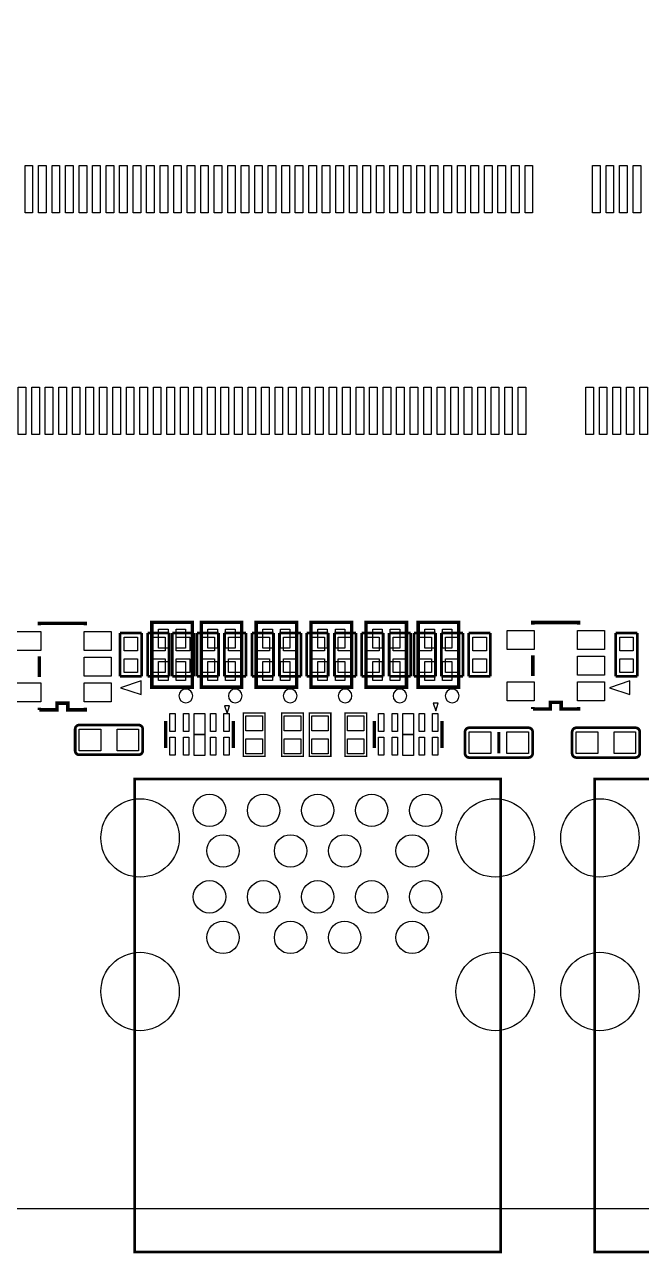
# Model space of a CAD drawing. Extents: x 0 to 100, y -83 to 0.
# Drawn here: x 31.73 to 54.55, y -80.67 to -35.21 of the extents above; entities that cross this region are included whole.
import ezdxf

# ---------------------------------------------------------------- set-up
doc = ezdxf.new("R2010")
doc.units = 0
doc.header["$MEASUREMENT"] = 0
for name, color, linetype in [('BG_OUTLINE', 5, 'CONTINUOUS'), ('PG_SILK-TOP', 253, 'CONTINUOUS'), ('PG_SILKSCREEN_TOP', 253, 'CONTINUOUS'), ('PIN_TOP', 92, 'CONTINUOUS')]:
    doc.layers.add(name, color=color, linetype=linetype)

msp = doc.modelspace()

# ---------------------------------------------------------------- linework, layer by layer
at = {"layer": 'BG_OUTLINE'}
msp.add_lwpolyline([(99.418648, -0.005842), (0.61849, -0.005842, 0.414214), (0.018542, -0.60579), (0.018542, -78.405736, 0.414214), (0.61849, -79.005684), (99.418648, -79.005684, 0.414214), (100.018596, -78.405736), (100.018596, -0.60579, 0.414214)], format="xyb", close=True, dxfattribs=at)
at = {"layer": 'PG_SILK-TOP'}
for points, const_width in [([(37.935662, -59.721496), (36.435538, -59.721496), (36.435538, -57.321704), (37.935662, -57.321704), (37.935662, -59.721496)], 0.127), ([(39.764462, -59.721496), (38.264338, -59.721496), (38.264338, -57.321704), (39.764462, -57.321704), (39.764462, -59.721496)], 0.127), ([(41.796462, -59.721496), (40.296338, -59.721496), (40.296338, -57.321704), (41.796462, -57.321704), (41.796462, -59.721496)], 0.127), ([(43.828462, -59.721496), (42.328338, -59.721496), (42.328338, -57.321704), (43.828462, -57.321704), (43.828462, -59.721496)], 0.127), ([(45.860462, -59.721496), (44.360338, -59.721496), (44.360338, -57.321704), (45.860462, -57.321704), (45.860462, -59.721496)], 0.127), ([(47.790862, -59.721496), (46.290738, -59.721496), (46.290738, -57.321704), (47.790862, -57.321704), (47.790862, -59.721496)], 0.127), ([(50.534316, -57.404), (50.534316, -57.328054), (52.234084, -57.328054), (52.234084, -57.404)], 0.127), ([(32.277558, -57.435496), (32.277558, -57.35955), (33.977326, -57.35955), (33.977326, -57.435496)], 0.127), ([(35.26155, -57.7215), (36.06165, -57.7215)], 0.100076), ([(35.26155, -59.3217), (35.26155, -57.7215)], 0.100076), ([(36.06165, -57.7215), (36.06165, -59.3217)], 0.100076), ([(36.27755, -59.3217), (36.27755, -57.7215)], 0.100076), ([(36.27755, -57.7215), (37.07765, -57.7215)], 0.100076), ([(37.07765, -57.7215), (37.07765, -59.3217)], 0.100076), ([(37.19195, -59.3217), (37.19195, -57.7215)], 0.100076), ([(37.19195, -57.7215), (37.99205, -57.7215)], 0.100076), ([(37.99205, -57.7215), (37.99205, -59.3217)], 0.100076), ([(38.10635, -59.3217), (38.10635, -57.7215)], 0.100076), ([(38.10635, -57.7215), (38.90645, -57.7215)], 0.100076), ([(38.90645, -57.7215), (38.90645, -59.3217)], 0.100076), ([(39.12235, -59.3217), (39.12235, -57.7215)], 0.100076), ([(39.12235, -57.7215), (39.92245, -57.7215)], 0.100076), ([(39.92245, -57.7215), (39.92245, -59.3217)], 0.100076), ([(40.13835, -59.3217), (40.13835, -57.7215)], 0.100076), ([(40.13835, -57.7215), (40.93845, -57.7215)], 0.100076), ([(40.93845, -57.7215), (40.93845, -59.3217)], 0.100076), ([(41.15435, -59.3217), (41.15435, -57.7215)], 0.100076), ([(41.15435, -57.7215), (41.95445, -57.7215)], 0.100076), ([(41.95445, -57.7215), (41.95445, -59.3217)], 0.100076), ([(42.17035, -59.3217), (42.17035, -57.7215)], 0.100076), ([(42.17035, -57.7215), (42.97045, -57.7215)], 0.100076), ([(42.97045, -57.7215), (42.97045, -59.3217)], 0.100076), ([(43.18635, -59.3217), (43.18635, -57.7215)], 0.100076), ([(43.18635, -57.7215), (43.98645, -57.7215)], 0.100076), ([(43.98645, -57.7215), (43.98645, -59.3217)], 0.100076), ([(44.20235, -59.3217), (44.20235, -57.7215)], 0.100076), ([(44.20235, -57.7215), (45.00245, -57.7215)], 0.100076), ([(45.00245, -57.7215), (45.00245, -59.3217)], 0.100076), ([(45.21835, -59.3217), (45.21835, -57.7215)], 0.100076), ([(45.21835, -57.7215), (46.01845, -57.7215)], 0.100076), ([(46.01845, -57.7215), (46.01845, -59.3217)], 0.100076), ([(46.13275, -59.3217), (46.13275, -57.7215)], 0.100076), ([(46.13275, -57.7215), (46.93285, -57.7215)], 0.100076), ([(46.93285, -57.7215), (46.93285, -59.3217)], 0.100076), ([(47.14875, -59.3217), (47.14875, -57.7215)], 0.100076), ([(47.14875, -57.7215), (47.94885, -57.7215)], 0.100076), ([(47.94885, -57.7215), (47.94885, -59.3217)], 0.100076), ([(48.16475, -59.3217), (48.16475, -57.7215)], 0.100076), ([(48.16475, -57.7215), (48.96485, -57.7215)], 0.100076), ([(48.96485, -57.7215), (48.96485, -59.3217)], 0.100076), ([(53.60035, -57.7215), (54.40045, -57.7215)], 0.100076), ([(53.60035, -59.3217), (53.60035, -57.7215)], 0.100076), ([(54.40045, -57.7215), (54.40045, -59.3217)], 0.100076), ([(32.277558, -59.340496), (32.277558, -58.578496)], 0.127), ([(50.534316, -59.309), (50.534316, -58.547)], 0.127), ([(36.06165, -59.3217), (35.26155, -59.3217)], 0.100076), ([(37.07765, -59.3217), (36.27755, -59.3217)], 0.100076), ([(37.99205, -59.3217), (37.19195, -59.3217)], 0.100076), ([(38.90645, -59.3217), (38.10635, -59.3217)], 0.100076), ([(39.92245, -59.3217), (39.12235, -59.3217)], 0.100076), ([(40.93845, -59.3217), (40.13835, -59.3217)], 0.100076), ([(41.95445, -59.3217), (41.15435, -59.3217)], 0.100076), ([(42.97045, -59.3217), (42.17035, -59.3217)], 0.100076), ([(43.98645, -59.3217), (43.18635, -59.3217)], 0.100076), ([(45.00245, -59.3217), (44.20235, -59.3217)], 0.100076), ([(46.01845, -59.3217), (45.21835, -59.3217)], 0.100076), ([(46.93285, -59.3217), (46.13275, -59.3217)], 0.100076), ([(47.94885, -59.3217), (47.14875, -59.3217)], 0.100076), ([(48.96485, -59.3217), (48.16475, -59.3217)], 0.100076), ([(54.40045, -59.3217), (53.60035, -59.3217)], 0.100076), ([(33.977326, -60.483496), (33.977326, -60.559442), (33.32734, -60.559442), (33.32734, -60.310522), (32.927544, -60.310522), (32.927544, -60.559442), (32.277558, -60.559442)], 0.127), ([(32.277558, -60.559442), (32.277558, -60.483496)], 0.127), ([(52.234084, -60.452), (52.234084, -60.527946), (51.584098, -60.527946), (51.584098, -60.279026), (51.184302, -60.279026), (51.184302, -60.527946), (50.534316, -60.527946)], 0.127), ([(50.534316, -60.527946), (50.534316, -60.452)], 0.127), ([(36.951666, -61.968126), (36.951666, -60.968128)], 0.127), ([(39.451534, -61.968126), (39.451534, -60.968128)], 0.127), ([(39.821104, -60.680346), (40.621204, -60.680346), (40.621204, -62.280546), (39.821104, -62.280546), (39.821104, -60.680346)], 0.0508), ([(41.243504, -60.680346), (42.043604, -60.680346), (42.043604, -62.280546), (41.243504, -62.280546), (41.243504, -60.680346)], 0.0508), ([(42.259504, -60.680346), (43.059604, -60.680346), (43.059604, -62.280546), (42.259504, -62.280546), (42.259504, -60.680346)], 0.0508), ([(43.580304, -60.680346), (44.380404, -60.680346), (44.380404, -62.280546), (43.580304, -62.280546), (43.580304, -60.680346)], 0.0508), ([(44.673266, -61.968126), (44.673266, -60.968128)], 0.127), ([(47.173134, -61.968126), (47.173134, -60.968128)], 0.127), ([(36.098734, -62.07125), (36.098734, -61.27115)], 0.100076), ([(48.026066, -61.37275), (48.026066, -62.17285)], 0.100076), ([(49.276, -62.17285), (49.276, -61.37275)], 0.100076), ([(54.488334, -62.17285), (54.488334, -61.37275)], 0.100076), ([(49.340516, -63.116206), (35.800284, -63.116206), (35.800284, -80.616298), (49.340516, -80.616298), (49.340516, -63.116206)], 0.100076), ([(66.358516, -63.116206), (52.818284, -63.116206), (52.818284, -80.616298), (66.358516, -80.616298), (66.358516, -63.116206)], 0.100076)]:
    msp.add_lwpolyline(points, dxfattribs=dict(at, const_width=const_width))
at = {"layer": 'PG_SILK-TOP', "const_width": 0.100076}
for points in [[(35.948874, -61.12129), (33.748726, -61.12129, 0.41387), (33.598866, -61.27115)], [(33.598866, -61.27115), (33.598866, -62.07125, 0.41387), (33.748726, -62.22111)], [(36.098734, -61.27115, 0.41387), (35.948874, -61.12129)], [(50.376074, -61.22289), (48.175926, -61.22289, 0.413904), (48.026066, -61.37275)], [(50.525934, -62.17285), (50.525934, -61.37275, 0.414029), (50.376074, -61.22289)], [(54.338474, -61.22289), (52.138326, -61.22289, 0.41387), (51.988466, -61.37275)], [(51.988466, -61.37275), (51.988466, -62.17285, 0.41387), (52.138326, -62.32271)], [(54.488334, -61.37275, 0.41387), (54.338474, -61.22289)], [(33.748726, -62.22111), (35.948874, -62.22111, 0.41387), (36.098734, -62.07125)], [(48.026066, -62.17285, 0.413711), (48.175926, -62.32271)], [(48.175926, -62.32271), (50.376074, -62.32271, 0.413836), (50.525934, -62.17285)], [(52.138326, -62.32271), (54.338474, -62.32271, 0.41387), (54.488334, -62.17285)]]:
    msp.add_lwpolyline(points, format="xyb", dxfattribs=at)
at = {"layer": 'PG_SILKSCREEN_TOP'}
for points in [[(35.2806, -59.7408), (36.0426, -59.9948), (36.0426, -59.4868)], [(53.3654, -59.7408), (54.1274, -59.9948), (54.1274, -59.4868)], [(39.2176, -60.6933), (39.310818, -60.4139), (39.124382, -60.4139)], [(46.9392, -60.5917), (47.032418, -60.3123), (46.845982, -60.3123)]]:
    msp.add_lwpolyline(points, close=True, dxfattribs=at)
for points in [[(37.9476, -60.0456, 1), (37.4396, -60.0456, 1)], [(39.7764, -60.0456, 1), (39.2684, -60.0456, 1)], [(41.8084, -60.0456, 1), (41.3004, -60.0456, 1)], [(43.8404, -60.0456, 1), (43.3324, -60.0456, 1)], [(45.8724, -60.0456, 1), (45.3644, -60.0456, 1)], [(47.8028, -60.0456, 1), (47.2948, -60.0456, 1)]]:
    msp.add_lwpolyline(points, format="xyb", close=True, dxfattribs=at)
at = {"layer": 'PIN_TOP'}
for points in [[(32.024828, -40.427656), (32.024828, -42.177716), (31.74492, -42.177716), (31.74492, -40.427656)], [(32.5247, -40.427656), (32.5247, -42.177716), (32.244792, -42.177716), (32.244792, -40.427656)], [(33.024826, -40.427656), (33.024826, -42.177716), (32.744918, -42.177716), (32.744918, -40.427656)], [(33.524698, -40.427656), (33.524698, -42.177716), (33.24479, -42.177716), (33.24479, -40.427656)], [(34.024824, -40.427656), (34.024824, -42.177716), (33.744916, -42.177716), (33.744916, -40.427656)], [(34.524696, -40.427656), (34.524696, -42.177716), (34.244788, -42.177716), (34.244788, -40.427656)], [(35.024822, -40.427656), (35.024822, -42.177716), (34.744914, -42.177716), (34.744914, -40.427656)], [(35.524694, -40.427656), (35.524694, -42.177716), (35.244786, -42.177716), (35.244786, -40.427656)], [(36.02482, -40.427656), (36.02482, -42.177716), (35.744912, -42.177716), (35.744912, -40.427656)], [(36.524692, -40.427656), (36.524692, -42.177716), (36.244784, -42.177716), (36.244784, -40.427656)], [(37.024818, -40.427656), (37.024818, -42.177716), (36.74491, -42.177716), (36.74491, -40.427656)], [(37.52469, -40.427656), (37.52469, -42.177716), (37.244782, -42.177716), (37.244782, -40.427656)], [(38.024816, -40.427656), (38.024816, -42.177716), (37.744908, -42.177716), (37.744908, -40.427656)], [(38.524688, -40.427656), (38.524688, -42.177716), (38.24478, -42.177716), (38.24478, -40.427656)], [(39.024814, -40.427656), (39.024814, -42.177716), (38.744906, -42.177716), (38.744906, -40.427656)], [(39.524686, -40.427656), (39.524686, -42.177716), (39.244778, -42.177716), (39.244778, -40.427656)], [(40.024812, -40.427656), (40.024812, -42.177716), (39.744904, -42.177716), (39.744904, -40.427656)], [(40.524684, -40.427656), (40.524684, -42.177716), (40.244776, -42.177716), (40.244776, -40.427656)], [(41.02481, -40.427656), (41.02481, -42.177716), (40.744902, -42.177716), (40.744902, -40.427656)], [(41.524682, -40.427656), (41.524682, -42.177716), (41.244774, -42.177716), (41.244774, -40.427656)], [(42.024808, -40.427656), (42.024808, -42.177716), (41.7449, -42.177716), (41.7449, -40.427656)], [(42.52468, -40.427656), (42.52468, -42.177716), (42.244772, -42.177716), (42.244772, -40.427656)], [(43.024806, -40.427656), (43.024806, -42.177716), (42.744898, -42.177716), (42.744898, -40.427656)], [(43.524678, -40.427656), (43.524678, -42.177716), (43.24477, -42.177716), (43.24477, -40.427656)], [(44.024804, -40.427656), (44.024804, -42.177716), (43.744896, -42.177716), (43.744896, -40.427656)], [(44.524676, -40.427656), (44.524676, -42.177716), (44.244768, -42.177716), (44.244768, -40.427656)], [(45.024802, -40.427656), (45.024802, -42.177716), (44.744894, -42.177716), (44.744894, -40.427656)], [(45.524674, -40.427656), (45.524674, -42.177716), (45.244766, -42.177716), (45.244766, -40.427656)], [(46.0248, -40.427656), (46.0248, -42.177716), (45.744892, -42.177716), (45.744892, -40.427656)], [(46.524672, -40.427656), (46.524672, -42.177716), (46.244764, -42.177716), (46.244764, -40.427656)], [(47.024798, -40.427656), (47.024798, -42.177716), (46.74489, -42.177716), (46.74489, -40.427656)], [(47.52467, -40.427656), (47.52467, -42.177716), (47.244762, -42.177716), (47.244762, -40.427656)], [(48.024796, -40.427656), (48.024796, -42.177716), (47.744888, -42.177716), (47.744888, -40.427656)], [(48.524668, -40.427656), (48.524668, -42.177716), (48.24476, -42.177716), (48.24476, -40.427656)], [(49.024794, -40.427656), (49.024794, -42.177716), (48.744886, -42.177716), (48.744886, -40.427656)], [(49.524666, -40.427656), (49.524666, -42.177716), (49.244758, -42.177716), (49.244758, -40.427656)], [(50.024792, -40.427656), (50.024792, -42.177716), (49.744884, -42.177716), (49.744884, -40.427656)], [(50.524664, -40.427656), (50.524664, -42.177716), (50.244756, -42.177716), (50.244756, -40.427656)], [(53.024786, -40.427656), (53.024786, -42.177716), (52.744878, -42.177716), (52.744878, -40.427656)], [(53.524658, -40.427656), (53.524658, -42.177716), (53.24475, -42.177716), (53.24475, -40.427656)], [(54.024784, -40.427656), (54.024784, -42.177716), (53.744876, -42.177716), (53.744876, -40.427656)], [(54.524656, -40.427656), (54.524656, -42.177716), (54.244748, -42.177716), (54.244748, -40.427656)], [(31.774638, -48.627538), (31.774638, -50.377598), (31.49473, -50.377598), (31.49473, -48.627538)], [(32.274764, -48.627538), (32.274764, -50.377598), (31.994856, -50.377598), (31.994856, -48.627538)], [(32.77489, -48.627538), (32.77489, -50.377598), (32.494982, -50.377598), (32.494982, -48.627538)], [(33.274762, -48.627538), (33.274762, -50.377598), (32.994854, -50.377598), (32.994854, -48.627538)], [(33.774888, -48.627538), (33.774888, -50.377598), (33.49498, -50.377598), (33.49498, -48.627538)], [(34.27476, -48.627538), (34.27476, -50.377598), (33.994852, -50.377598), (33.994852, -48.627538)], [(34.774886, -48.627538), (34.774886, -50.377598), (34.494978, -50.377598), (34.494978, -48.627538)], [(35.274758, -48.627538), (35.274758, -50.377598), (34.99485, -50.377598), (34.99485, -48.627538)], [(35.774884, -48.627538), (35.774884, -50.377598), (35.494976, -50.377598), (35.494976, -48.627538)], [(36.274756, -48.627538), (36.274756, -50.377598), (35.994848, -50.377598), (35.994848, -48.627538)], [(36.774882, -48.627538), (36.774882, -50.377598), (36.494974, -50.377598), (36.494974, -48.627538)], [(37.274754, -48.627538), (37.274754, -50.377598), (36.994846, -50.377598), (36.994846, -48.627538)], [(37.77488, -48.627538), (37.77488, -50.377598), (37.494972, -50.377598), (37.494972, -48.627538)], [(38.274752, -48.627538), (38.274752, -50.377598), (37.994844, -50.377598), (37.994844, -48.627538)], [(38.774878, -48.627538), (38.774878, -50.377598), (38.49497, -50.377598), (38.49497, -48.627538)], [(39.27475, -48.627538), (39.27475, -50.377598), (38.994842, -50.377598), (38.994842, -48.627538)], [(39.774876, -48.627538), (39.774876, -50.377598), (39.494968, -50.377598), (39.494968, -48.627538)], [(40.274748, -48.627538), (40.274748, -50.377598), (39.99484, -50.377598), (39.99484, -48.627538)], [(40.774874, -48.627538), (40.774874, -50.377598), (40.494966, -50.377598), (40.494966, -48.627538)], [(41.274746, -48.627538), (41.274746, -50.377598), (40.994838, -50.377598), (40.994838, -48.627538)], [(41.774872, -48.627538), (41.774872, -50.377598), (41.494964, -50.377598), (41.494964, -48.627538)], [(42.274744, -48.627538), (42.274744, -50.377598), (41.994836, -50.377598), (41.994836, -48.627538)], [(42.77487, -48.627538), (42.77487, -50.377598), (42.494962, -50.377598), (42.494962, -48.627538)], [(43.274742, -48.627538), (43.274742, -50.377598), (42.994834, -50.377598), (42.994834, -48.627538)], [(43.774868, -48.627538), (43.774868, -50.377598), (43.49496, -50.377598), (43.49496, -48.627538)], [(44.27474, -48.627538), (44.27474, -50.377598), (43.994832, -50.377598), (43.994832, -48.627538)], [(44.774866, -48.627538), (44.774866, -50.377598), (44.494958, -50.377598), (44.494958, -48.627538)], [(45.274738, -48.627538), (45.274738, -50.377598), (44.99483, -50.377598), (44.99483, -48.627538)], [(45.774864, -48.627538), (45.774864, -50.377598), (45.494956, -50.377598), (45.494956, -48.627538)], [(46.274736, -48.627538), (46.274736, -50.377598), (45.994828, -50.377598), (45.994828, -48.627538)], [(46.774862, -48.627538), (46.774862, -50.377598), (46.494954, -50.377598), (46.494954, -48.627538)], [(47.274734, -48.627538), (47.274734, -50.377598), (46.994826, -50.377598), (46.994826, -48.627538)], [(47.77486, -48.627538), (47.77486, -50.377598), (47.494952, -50.377598), (47.494952, -48.627538)], [(48.274732, -48.627538), (48.274732, -50.377598), (47.994824, -50.377598), (47.994824, -48.627538)], [(48.774858, -48.627538), (48.774858, -50.377598), (48.49495, -50.377598), (48.49495, -48.627538)], [(49.27473, -48.627538), (49.27473, -50.377598), (48.994822, -50.377598), (48.994822, -48.627538)], [(49.774856, -48.627538), (49.774856, -50.377598), (49.494948, -50.377598), (49.494948, -48.627538)], [(50.274728, -48.627538), (50.274728, -50.377598), (49.99482, -50.377598), (49.99482, -48.627538)], [(52.77485, -48.627538), (52.77485, -50.377598), (52.494942, -50.377598), (52.494942, -48.627538)], [(53.274722, -48.627538), (53.274722, -50.377598), (52.994814, -50.377598), (52.994814, -48.627538)], [(53.774848, -48.627538), (53.774848, -50.377598), (53.49494, -50.377598), (53.49494, -48.627538)], [(54.27472, -48.627538), (54.27472, -50.377598), (53.994812, -50.377598), (53.994812, -48.627538)], [(54.774846, -48.627538), (54.774846, -50.377598), (54.494938, -50.377598), (54.494938, -48.627538)], [(32.327469, -58.359548), (31.327471, -58.359548), (31.327471, -57.659524), (32.327469, -57.659524)], [(34.927413, -58.359548), (33.927415, -58.359548), (33.927415, -57.659524), (34.927413, -57.659524)], [(37.035486, -57.57164), (37.035486, -58.271664), (36.685474, -58.271664), (36.685474, -57.57164)], [(37.685726, -57.57164), (37.685726, -58.271664), (37.335714, -58.271664), (37.335714, -57.57164)], [(38.864286, -57.57164), (38.864286, -58.271664), (38.514274, -58.271664), (38.514274, -57.57164)], [(39.514526, -57.57164), (39.514526, -58.271664), (39.164514, -58.271664), (39.164514, -57.57164)], [(40.896286, -57.57164), (40.896286, -58.271664), (40.546274, -58.271664), (40.546274, -57.57164)], [(41.546526, -57.57164), (41.546526, -58.271664), (41.196514, -58.271664), (41.196514, -57.57164)], [(42.928286, -57.57164), (42.928286, -58.271664), (42.578274, -58.271664), (42.578274, -57.57164)], [(43.578526, -57.57164), (43.578526, -58.271664), (43.228514, -58.271664), (43.228514, -57.57164)], [(44.960286, -57.57164), (44.960286, -58.271664), (44.610274, -58.271664), (44.610274, -57.57164)], [(45.610526, -57.57164), (45.610526, -58.271664), (45.260514, -58.271664), (45.260514, -57.57164)], [(46.890686, -57.57164), (46.890686, -58.271664), (46.540674, -58.271664), (46.540674, -57.57164)], [(47.540926, -57.57164), (47.540926, -58.271664), (47.190914, -58.271664), (47.190914, -57.57164)], [(50.584227, -58.328052), (49.584229, -58.328052), (49.584229, -57.628028), (50.584227, -57.628028)], [(53.184171, -58.328052), (52.184173, -58.328052), (52.184173, -57.628028), (53.184171, -57.628028)], [(35.911536, -58.371486), (35.411664, -58.371486), (35.411664, -57.871614), (35.911536, -57.871614)], [(36.427664, -57.871614), (36.927536, -57.871614), (36.927536, -58.371486), (36.427664, -58.371486)], [(37.342064, -57.871614), (37.841936, -57.871614), (37.841936, -58.371486), (37.342064, -58.371486)], [(38.256464, -57.871614), (38.756336, -57.871614), (38.756336, -58.371486), (38.256464, -58.371486)], [(39.272464, -57.871614), (39.772336, -57.871614), (39.772336, -58.371486), (39.272464, -58.371486)], [(40.288464, -57.871614), (40.788336, -57.871614), (40.788336, -58.371486), (40.288464, -58.371486)], [(41.304464, -57.871614), (41.804336, -57.871614), (41.804336, -58.371486), (41.304464, -58.371486)], [(42.320464, -57.871614), (42.820336, -57.871614), (42.820336, -58.371486), (42.320464, -58.371486)], [(43.336464, -57.871614), (43.836336, -57.871614), (43.836336, -58.371486), (43.336464, -58.371486)], [(44.352464, -57.871614), (44.852336, -57.871614), (44.852336, -58.371486), (44.352464, -58.371486)], [(45.368464, -57.871614), (45.868336, -57.871614), (45.868336, -58.371486), (45.368464, -58.371486)], [(46.282864, -57.871614), (46.782736, -57.871614), (46.782736, -58.371486), (46.282864, -58.371486)], [(47.298864, -57.871614), (47.798736, -57.871614), (47.798736, -58.371486), (47.298864, -58.371486)], [(48.314864, -57.871614), (48.814736, -57.871614), (48.814736, -58.371486), (48.314864, -58.371486)], [(54.250336, -58.371486), (53.750464, -58.371486), (53.750464, -57.871614), (54.250336, -57.871614)], [(34.927413, -59.309508), (33.927415, -59.309508), (33.927415, -58.609484), (34.927413, -58.609484)], [(53.184171, -59.278012), (52.184173, -59.278012), (52.184173, -58.577988), (53.184171, -58.577988)], [(35.911536, -59.171586), (35.411664, -59.171586), (35.411664, -58.671714), (35.911536, -58.671714)], [(36.427664, -58.671714), (36.927536, -58.671714), (36.927536, -59.171586), (36.427664, -59.171586)], [(37.035486, -58.771536), (37.035486, -59.47156), (36.685474, -59.47156), (36.685474, -58.771536)], [(37.685726, -58.771536), (37.685726, -59.47156), (37.335714, -59.47156), (37.335714, -58.771536)], [(37.342064, -58.671714), (37.841936, -58.671714), (37.841936, -59.171586), (37.342064, -59.171586)], [(38.256464, -58.671714), (38.756336, -58.671714), (38.756336, -59.171586), (38.256464, -59.171586)], [(38.864286, -58.771536), (38.864286, -59.47156), (38.514274, -59.47156), (38.514274, -58.771536)], [(39.514526, -58.771536), (39.514526, -59.47156), (39.164514, -59.47156), (39.164514, -58.771536)], [(39.272464, -58.671714), (39.772336, -58.671714), (39.772336, -59.171586), (39.272464, -59.171586)], [(40.288464, -58.671714), (40.788336, -58.671714), (40.788336, -59.171586), (40.288464, -59.171586)], [(40.896286, -58.771536), (40.896286, -59.47156), (40.546274, -59.47156), (40.546274, -58.771536)], [(41.546526, -58.771536), (41.546526, -59.47156), (41.196514, -59.47156), (41.196514, -58.771536)], [(41.304464, -58.671714), (41.804336, -58.671714), (41.804336, -59.171586), (41.304464, -59.171586)], [(42.320464, -58.671714), (42.820336, -58.671714), (42.820336, -59.171586), (42.320464, -59.171586)], [(42.928286, -58.771536), (42.928286, -59.47156), (42.578274, -59.47156), (42.578274, -58.771536)], [(43.578526, -58.771536), (43.578526, -59.47156), (43.228514, -59.47156), (43.228514, -58.771536)], [(43.336464, -58.671714), (43.836336, -58.671714), (43.836336, -59.171586), (43.336464, -59.171586)], [(44.352464, -58.671714), (44.852336, -58.671714), (44.852336, -59.171586), (44.352464, -59.171586)], [(44.960286, -58.771536), (44.960286, -59.47156), (44.610274, -59.47156), (44.610274, -58.771536)], [(45.610526, -58.771536), (45.610526, -59.47156), (45.260514, -59.47156), (45.260514, -58.771536)], [(45.368464, -58.671714), (45.868336, -58.671714), (45.868336, -59.171586), (45.368464, -59.171586)], [(46.282864, -58.671714), (46.782736, -58.671714), (46.782736, -59.171586), (46.282864, -59.171586)], [(46.890686, -58.771536), (46.890686, -59.47156), (46.540674, -59.47156), (46.540674, -58.771536)], [(47.540926, -58.771536), (47.540926, -59.47156), (47.190914, -59.47156), (47.190914, -58.771536)], [(47.298864, -58.671714), (47.798736, -58.671714), (47.798736, -59.171586), (47.298864, -59.171586)], [(48.314864, -58.671714), (48.814736, -58.671714), (48.814736, -59.171586), (48.314864, -59.171586)], [(54.250336, -59.171586), (53.750464, -59.171586), (53.750464, -58.671714), (54.250336, -58.671714)], [(50.584227, -60.227972), (49.584229, -60.227972), (49.584229, -59.527948), (50.584227, -59.527948)], [(53.184171, -60.227972), (52.184173, -60.227972), (52.184173, -59.527948), (53.184171, -59.527948)], [(32.327469, -60.259468), (31.327471, -60.259468), (31.327471, -59.559444), (32.327469, -59.559444)], [(34.927413, -60.259468), (33.927415, -60.259468), (33.927415, -59.559444), (34.927413, -59.559444)], [(37.301551, -60.695586), (37.301551, -61.365638), (37.101653, -61.365638), (37.101653, -60.695586)], [(37.801677, -60.695586), (37.801677, -61.365638), (37.601779, -61.365638), (37.601779, -60.695586)], [(38.401625, -60.692919), (38.401625, -61.467873), (38.001575, -61.467873), (38.001575, -60.692919)], [(38.801421, -60.695586), (38.801421, -61.365638), (38.601523, -61.365638), (38.601523, -60.695586)], [(39.301547, -60.695586), (39.301547, -61.365638), (39.101649, -61.365638), (39.101649, -60.695586)], [(39.916354, -60.776104), (40.525954, -60.776104), (40.525954, -61.334904), (39.916354, -61.334904)], [(41.338754, -60.776104), (41.948354, -60.776104), (41.948354, -61.334904), (41.338754, -61.334904)], [(42.354754, -60.776104), (42.964354, -60.776104), (42.964354, -61.334904), (42.354754, -61.334904)], [(43.675554, -60.776104), (44.285154, -60.776104), (44.285154, -61.334904), (43.675554, -61.334904)], [(45.023151, -60.695586), (45.023151, -61.365638), (44.823253, -61.365638), (44.823253, -60.695586)], [(45.523277, -60.695586), (45.523277, -61.365638), (45.323379, -61.365638), (45.323379, -60.695586)], [(46.123225, -60.692919), (46.123225, -61.467873), (45.723175, -61.467873), (45.723175, -60.692919)], [(46.523021, -60.695586), (46.523021, -61.365638), (46.323123, -61.365638), (46.323123, -60.695586)], [(47.023147, -60.695586), (47.023147, -61.365638), (46.823249, -61.365638), (46.823249, -60.695586)], [(33.748726, -62.07125), (33.748726, -61.27115), (34.548826, -61.27115), (34.548826, -62.07125)], [(35.148774, -62.07125), (35.148774, -61.27115), (35.948874, -61.27115), (35.948874, -62.07125)], [(37.301551, -61.570362), (37.301551, -62.240414), (37.101653, -62.240414), (37.101653, -61.570362)], [(37.801677, -61.570362), (37.801677, -62.240414), (37.601779, -62.240414), (37.601779, -61.570362)], [(38.401625, -61.468127), (38.401625, -62.243081), (38.001575, -62.243081), (38.001575, -61.468127)], [(38.801421, -61.570362), (38.801421, -62.240414), (38.601523, -62.240414), (38.601523, -61.570362)], [(39.301547, -61.570362), (39.301547, -62.240414), (39.101649, -62.240414), (39.101649, -61.570362)], [(39.916354, -61.625988), (40.525954, -61.625988), (40.525954, -62.184788), (39.916354, -62.184788)], [(41.338754, -61.625988), (41.948354, -61.625988), (41.948354, -62.184788), (41.338754, -62.184788)], [(42.354754, -61.625988), (42.964354, -61.625988), (42.964354, -62.184788), (42.354754, -62.184788)], [(43.675554, -61.625988), (44.285154, -61.625988), (44.285154, -62.184788), (43.675554, -62.184788)], [(45.023151, -61.570362), (45.023151, -62.240414), (44.823253, -62.240414), (44.823253, -61.570362)], [(45.523277, -61.570362), (45.523277, -62.240414), (45.323379, -62.240414), (45.323379, -61.570362)], [(46.123225, -61.468127), (46.123225, -62.243081), (45.723175, -62.243081), (45.723175, -61.468127)], [(46.523021, -61.570362), (46.523021, -62.240414), (46.323123, -62.240414), (46.323123, -61.570362)], [(47.023147, -61.570362), (47.023147, -62.240414), (46.823249, -62.240414), (46.823249, -61.570362)], [(48.976026, -61.37275), (48.976026, -62.17285), (48.175926, -62.17285), (48.175926, -61.37275)], [(50.376074, -61.37275), (50.376074, -62.17285), (49.575974, -62.17285), (49.575974, -61.37275)], [(52.138326, -62.17285), (52.138326, -61.37275), (52.938426, -61.37275), (52.938426, -62.17285)], [(53.538374, -62.17285), (53.538374, -61.37275), (54.338474, -61.37275), (54.338474, -62.17285)]]:
    msp.add_lwpolyline(points, close=True, dxfattribs=at)
for centre, radius in [((36.000436, -65.296288), 1.449959), ((38.570408, -64.276478), 0.599948), ((40.570404, -64.276478), 0.599948), ((42.5704, -64.276478), 0.599948), ((44.570396, -64.276478), 0.599948), ((46.570392, -64.276478), 0.599948), ((49.140364, -65.296288), 1.449959), ((53.018436, -65.296288), 1.449959), ((39.07028, -65.776348), 0.599948), ((41.570402, -65.776348), 0.599948), ((43.570398, -65.776348), 0.599948), ((46.07052, -65.776348), 0.599948), ((38.570408, -67.47637), 0.599948), ((40.570404, -67.47637), 0.599948), ((42.5704, -67.47637), 0.599948), ((44.570396, -67.47637), 0.599948), ((46.570392, -67.47637), 0.599948), ((39.07028, -68.976494), 0.599948), ((41.570402, -68.976494), 0.599948), ((43.570398, -68.976494), 0.599948), ((46.07052, -68.976494), 0.599948), ((36.000436, -70.97649), 1.449959), ((49.140364, -70.97649), 1.449959), ((53.018436, -70.97649), 1.449959)]:
    msp.add_circle(centre, radius, dxfattribs=at)

doc.saveas('drawing.dxf')
